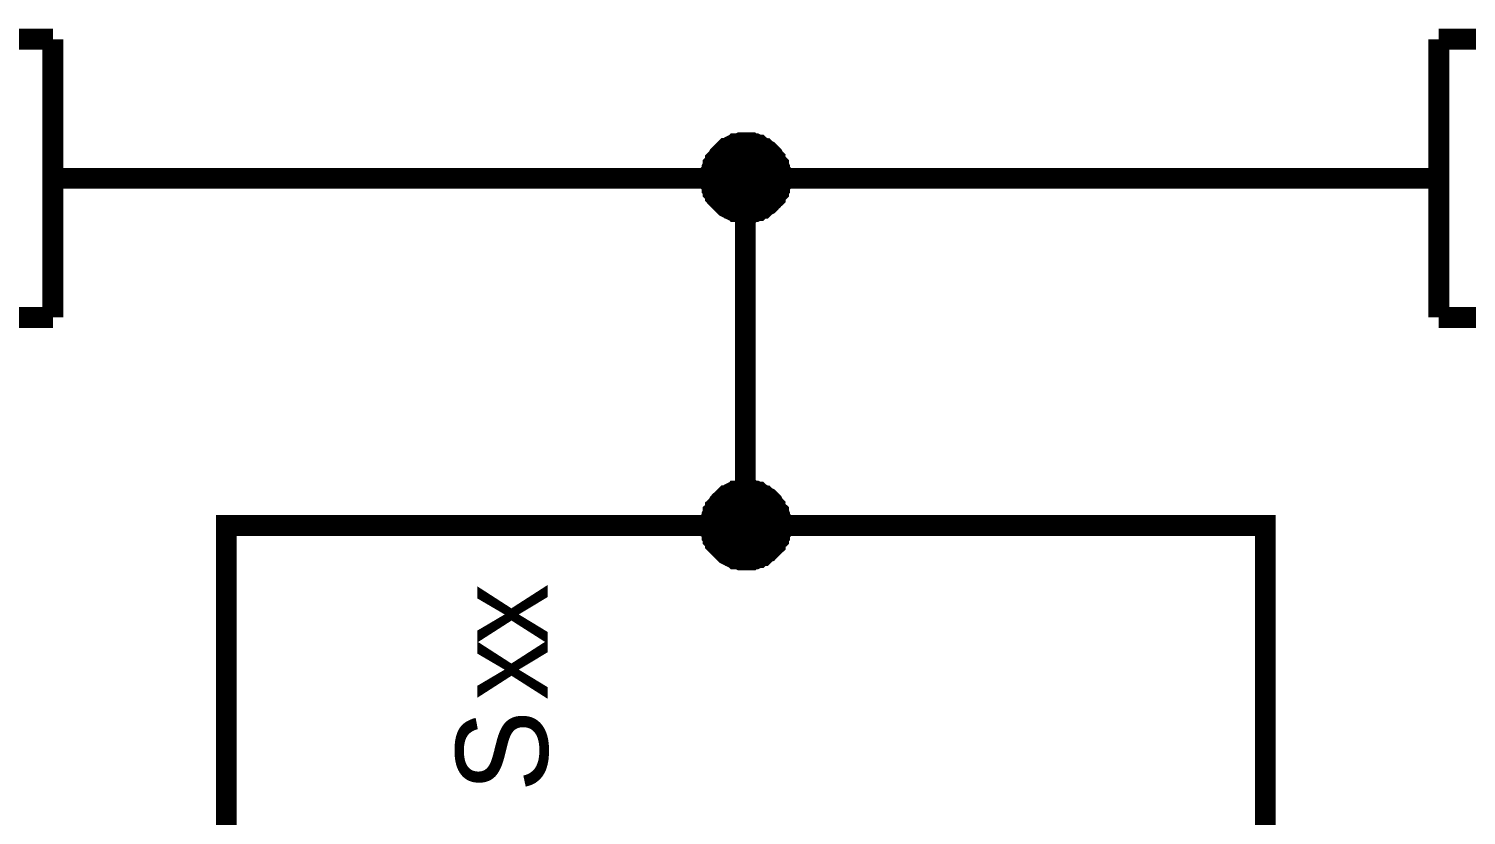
# Model space of a CAD drawing. Header units: millimetres. Extents: x 0 to 420, y 0 to 297.
# Drawn here: x 307.12 to 327.84, y 130.82 to 142.14 of the extents above; entities that cross this region are included whole.
import ezdxf

# ---------------------------------------------------------------- set-up
doc = ezdxf.new("R2010")
doc.units = ezdxf.units.MM
doc.layers.add('Sheet', color=255, linetype='Continuous')

msp = doc.modelspace()

# ---------------------------------------------------------------- linework, layer by layer
at = {"layer": 'Sheet'}
for points, const_width in [([(297.472, 141.992), (307.469, 141.992)], 0.3), ([(307.469, 141.992), (307.469, 137.985)], 0.3), ([(327.446, 141.992), (327.446, 137.985)], 0.3), ([(327.446, 141.992), (337.443, 141.992)], 0.3), ([(316.953, 139.989), (316.953, 140.022), (316.953, 140.038), (316.953, 140.072), (316.97, 140.088), (316.97, 140.121), (316.97, 140.138), (316.986, 140.171), (316.986, 140.187), (317.003, 140.204), (317.019, 140.237), (317.019, 140.254), (317.036, 140.27), (317.052, 140.287), (317.069, 140.32), (317.085, 140.336), (317.102, 140.353), (317.119, 140.37), (317.135, 140.386), (317.152, 140.403), (317.168, 140.419), (317.201, 140.419), (317.218, 140.436), (317.234, 140.452), (317.267, 140.469), (317.284, 140.469), (317.301, 140.486), (317.334, 140.486), (317.35, 140.486), (317.383, 140.502), (317.4, 140.502), (317.433, 140.502), (317.45, 140.502)], 0.3), ([(316.953, 139.989), (316.953, 140.022), (316.953, 140.038), (316.953, 140.072), (316.97, 140.088), (316.97, 140.121), (316.97, 140.138), (316.986, 140.171), (316.986, 140.187), (317.003, 140.204), (317.019, 140.237), (317.019, 140.254), (317.036, 140.27), (317.052, 140.287), (317.069, 140.32), (317.085, 140.336), (317.102, 140.353), (317.119, 140.37), (317.135, 140.386), (317.152, 140.403), (317.168, 140.419), (317.201, 140.419), (317.218, 140.436), (317.234, 140.452), (317.267, 140.469), (317.284, 140.469), (317.301, 140.486), (317.334, 140.486), (317.35, 140.486), (317.383, 140.502), (317.4, 140.502), (317.433, 140.502), (317.45, 140.502)], 0.3), ([(316.953, 139.989), (316.953, 140.022), (316.953, 140.038), (316.953, 140.072), (316.97, 140.088), (316.97, 140.121), (316.97, 140.138), (316.986, 140.171), (316.986, 140.187), (317.003, 140.204), (317.019, 140.237), (317.019, 140.254), (317.036, 140.27), (317.052, 140.287), (317.069, 140.32), (317.085, 140.336), (317.102, 140.353), (317.119, 140.37), (317.135, 140.386), (317.152, 140.403), (317.168, 140.419), (317.201, 140.419), (317.218, 140.436), (317.234, 140.452), (317.267, 140.469), (317.284, 140.469), (317.301, 140.486), (317.334, 140.486), (317.35, 140.486), (317.383, 140.502), (317.4, 140.502), (317.433, 140.502), (317.45, 140.502)], 0.3), ([(316.953, 139.989), (316.953, 140.022), (316.953, 140.038), (316.953, 140.072), (316.97, 140.088), (316.97, 140.121), (316.97, 140.138), (316.986, 140.171), (316.986, 140.187), (317.003, 140.204), (317.019, 140.237), (317.019, 140.254), (317.036, 140.27), (317.052, 140.287), (317.069, 140.32), (317.085, 140.336), (317.102, 140.353), (317.119, 140.37), (317.135, 140.386), (317.152, 140.403), (317.168, 140.419), (317.201, 140.419), (317.218, 140.436), (317.234, 140.452), (317.267, 140.469), (317.284, 140.469), (317.301, 140.486), (317.334, 140.486), (317.35, 140.486), (317.383, 140.502), (317.4, 140.502), (317.433, 140.502), (317.45, 140.502)], 0.3), ([(316.953, 139.989), (316.953, 140.022), (316.953, 140.038), (316.953, 140.072), (316.97, 140.088), (316.97, 140.121), (316.97, 140.138), (316.986, 140.171), (316.986, 140.187), (317.003, 140.204), (317.019, 140.237), (317.019, 140.254), (317.036, 140.27), (317.052, 140.287), (317.069, 140.32), (317.085, 140.336), (317.102, 140.353), (317.119, 140.37), (317.135, 140.386), (317.152, 140.403), (317.168, 140.419), (317.201, 140.419), (317.218, 140.436), (317.234, 140.452), (317.267, 140.469), (317.284, 140.469), (317.301, 140.486), (317.334, 140.486), (317.35, 140.486), (317.383, 140.502), (317.4, 140.502), (317.433, 140.502), (317.45, 140.502)], 0.0991), ([(316.953, 139.989), (316.953, 140.022), (316.953, 140.038), (316.953, 140.072), (316.97, 140.088), (316.97, 140.121), (316.97, 140.138), (316.986, 140.171), (316.986, 140.187), (317.003, 140.204), (317.019, 140.237), (317.019, 140.254), (317.036, 140.27), (317.052, 140.287), (317.069, 140.32), (317.085, 140.336), (317.102, 140.353), (317.119, 140.37), (317.135, 140.386), (317.152, 140.403), (317.168, 140.419), (317.201, 140.419), (317.218, 140.436), (317.234, 140.452), (317.267, 140.469), (317.284, 140.469), (317.301, 140.486), (317.334, 140.486), (317.35, 140.486), (317.383, 140.502), (317.4, 140.502), (317.433, 140.502), (317.45, 140.502)], 0.0991), ([(316.953, 139.989), (316.953, 140.022), (316.953, 140.038), (316.953, 140.072), (316.97, 140.088), (316.97, 140.121), (316.97, 140.138), (316.986, 140.171), (316.986, 140.187), (317.003, 140.204), (317.019, 140.237), (317.019, 140.254), (317.036, 140.27), (317.052, 140.287), (317.069, 140.32), (317.085, 140.336), (317.102, 140.353), (317.119, 140.37), (317.135, 140.386), (317.152, 140.403), (317.168, 140.419), (317.201, 140.419), (317.218, 140.436), (317.234, 140.452), (317.267, 140.469), (317.284, 140.469), (317.301, 140.486), (317.334, 140.486), (317.35, 140.486), (317.383, 140.502), (317.4, 140.502), (317.433, 140.502), (317.45, 140.502)], 0.0991), ([(316.953, 139.989), (316.953, 140.022), (316.953, 140.038), (316.953, 140.072), (316.97, 140.088), (316.97, 140.121), (316.97, 140.138), (316.986, 140.171), (316.986, 140.187), (317.003, 140.204), (317.019, 140.237), (317.019, 140.254), (317.036, 140.27), (317.052, 140.287), (317.069, 140.32), (317.085, 140.336), (317.102, 140.353), (317.119, 140.37), (317.135, 140.386), (317.152, 140.403), (317.168, 140.419), (317.201, 140.419), (317.218, 140.436), (317.234, 140.452), (317.267, 140.469), (317.284, 140.469), (317.301, 140.486), (317.334, 140.486), (317.35, 140.486), (317.383, 140.502), (317.4, 140.502), (317.433, 140.502), (317.45, 140.502)], 0.0991), ([(317.45, 140.502), (317.45, 140.502)], 0.3), ([(317.45, 140.502), (317.483, 140.502), (317.499, 140.502), (317.532, 140.502), (317.549, 140.486), (317.582, 140.486), (317.599, 140.486), (317.632, 140.469), (317.648, 140.469), (317.665, 140.452), (317.698, 140.436), (317.714, 140.419), (317.731, 140.419), (317.747, 140.403), (317.781, 140.386), (317.797, 140.37), (317.814, 140.353), (317.83, 140.336), (317.847, 140.32), (317.863, 140.287), (317.88, 140.27), (317.88, 140.254), (317.896, 140.237), (317.913, 140.204), (317.93, 140.187), (317.93, 140.171), (317.946, 140.138), (317.946, 140.121), (317.946, 140.088), (317.963, 140.072), (317.963, 140.038), (317.963, 140.022), (317.963, 139.989)], 0.3), ([(317.45, 140.502), (317.45, 140.502)], 0.3), ([(317.45, 140.502), (317.483, 140.502), (317.499, 140.502), (317.532, 140.502), (317.549, 140.486), (317.582, 140.486), (317.599, 140.486), (317.632, 140.469), (317.648, 140.469), (317.665, 140.452), (317.698, 140.436), (317.714, 140.419), (317.731, 140.419), (317.747, 140.403), (317.781, 140.386), (317.797, 140.37), (317.814, 140.353), (317.83, 140.336), (317.847, 140.32), (317.863, 140.287), (317.88, 140.27), (317.88, 140.254), (317.896, 140.237), (317.913, 140.204), (317.93, 140.187), (317.93, 140.171), (317.946, 140.138), (317.946, 140.121), (317.946, 140.088), (317.963, 140.072), (317.963, 140.038), (317.963, 140.022), (317.963, 139.989)], 0.3), ([(317.45, 140.502), (317.45, 140.502)], 0.3), ([(317.45, 140.502), (317.483, 140.502), (317.499, 140.502), (317.532, 140.502), (317.549, 140.486), (317.582, 140.486), (317.599, 140.486), (317.632, 140.469), (317.648, 140.469), (317.665, 140.452), (317.698, 140.436), (317.714, 140.419), (317.731, 140.419), (317.747, 140.403), (317.781, 140.386), (317.797, 140.37), (317.814, 140.353), (317.83, 140.336), (317.847, 140.32), (317.863, 140.287), (317.88, 140.27), (317.88, 140.254), (317.896, 140.237), (317.913, 140.204), (317.93, 140.187), (317.93, 140.171), (317.946, 140.138), (317.946, 140.121), (317.946, 140.088), (317.963, 140.072), (317.963, 140.038), (317.963, 140.022), (317.963, 139.989)], 0.3), ([(317.45, 140.502), (317.45, 140.502)], 0.3), ([(317.45, 140.502), (317.483, 140.502), (317.499, 140.502), (317.532, 140.502), (317.549, 140.486), (317.582, 140.486), (317.599, 140.486), (317.632, 140.469), (317.648, 140.469), (317.665, 140.452), (317.698, 140.436), (317.714, 140.419), (317.731, 140.419), (317.747, 140.403), (317.781, 140.386), (317.797, 140.37), (317.814, 140.353), (317.83, 140.336), (317.847, 140.32), (317.863, 140.287), (317.88, 140.27), (317.88, 140.254), (317.896, 140.237), (317.913, 140.204), (317.93, 140.187), (317.93, 140.171), (317.946, 140.138), (317.946, 140.121), (317.946, 140.088), (317.963, 140.072), (317.963, 140.038), (317.963, 140.022), (317.963, 139.989)], 0.3), ([(317.45, 140.502), (317.45, 140.502)], 0.0991), ([(317.45, 140.502), (317.483, 140.502), (317.499, 140.502), (317.532, 140.502), (317.549, 140.486), (317.582, 140.486), (317.599, 140.486), (317.632, 140.469), (317.648, 140.469), (317.665, 140.452), (317.698, 140.436), (317.714, 140.419), (317.731, 140.419), (317.747, 140.403), (317.781, 140.386), (317.797, 140.37), (317.814, 140.353), (317.83, 140.336), (317.847, 140.32), (317.863, 140.287), (317.88, 140.27), (317.88, 140.254), (317.896, 140.237), (317.913, 140.204), (317.93, 140.187), (317.93, 140.171), (317.946, 140.138), (317.946, 140.121), (317.946, 140.088), (317.963, 140.072), (317.963, 140.038), (317.963, 140.022), (317.963, 139.989)], 0.0991), ([(317.45, 140.502), (317.45, 140.502)], 0.0991), ([(317.45, 140.502), (317.483, 140.502), (317.499, 140.502), (317.532, 140.502), (317.549, 140.486), (317.582, 140.486), (317.599, 140.486), (317.632, 140.469), (317.648, 140.469), (317.665, 140.452), (317.698, 140.436), (317.714, 140.419), (317.731, 140.419), (317.747, 140.403), (317.781, 140.386), (317.797, 140.37), (317.814, 140.353), (317.83, 140.336), (317.847, 140.32), (317.863, 140.287), (317.88, 140.27), (317.88, 140.254), (317.896, 140.237), (317.913, 140.204), (317.93, 140.187), (317.93, 140.171), (317.946, 140.138), (317.946, 140.121), (317.946, 140.088), (317.963, 140.072), (317.963, 140.038), (317.963, 140.022), (317.963, 139.989)], 0.0991), ([(317.45, 140.502), (317.45, 140.502)], 0.0991), ([(317.45, 140.502), (317.483, 140.502), (317.499, 140.502), (317.532, 140.502), (317.549, 140.486), (317.582, 140.486), (317.599, 140.486), (317.632, 140.469), (317.648, 140.469), (317.665, 140.452), (317.698, 140.436), (317.714, 140.419), (317.731, 140.419), (317.747, 140.403), (317.781, 140.386), (317.797, 140.37), (317.814, 140.353), (317.83, 140.336), (317.847, 140.32), (317.863, 140.287), (317.88, 140.27), (317.88, 140.254), (317.896, 140.237), (317.913, 140.204), (317.93, 140.187), (317.93, 140.171), (317.946, 140.138), (317.946, 140.121), (317.946, 140.088), (317.963, 140.072), (317.963, 140.038), (317.963, 140.022), (317.963, 139.989)], 0.0991), ([(317.45, 140.502), (317.45, 140.502)], 0.0991), ([(317.45, 140.502), (317.483, 140.502), (317.499, 140.502), (317.532, 140.502), (317.549, 140.486), (317.582, 140.486), (317.599, 140.486), (317.632, 140.469), (317.648, 140.469), (317.665, 140.452), (317.698, 140.436), (317.714, 140.419), (317.731, 140.419), (317.747, 140.403), (317.781, 140.386), (317.797, 140.37), (317.814, 140.353), (317.83, 140.336), (317.847, 140.32), (317.863, 140.287), (317.88, 140.27), (317.88, 140.254), (317.896, 140.237), (317.913, 140.204), (317.93, 140.187), (317.93, 140.171), (317.946, 140.138), (317.946, 140.121), (317.946, 140.088), (317.963, 140.072), (317.963, 140.038), (317.963, 140.022), (317.963, 139.989)], 0.0991), ([(307.469, 139.989), (309.968, 139.989)], 0.3), ([(309.968, 139.989), (317.45, 139.989), (324.947, 139.989)], 0.3), ([(317.45, 139.492), (317.433, 139.492), (317.4, 139.492), (317.383, 139.492), (317.35, 139.509), (317.334, 139.509), (317.301, 139.509), (317.284, 139.525), (317.267, 139.525), (317.234, 139.542), (317.218, 139.558), (317.201, 139.558), (317.168, 139.575), (317.152, 139.591), (317.135, 139.608), (317.119, 139.624), (317.102, 139.641), (317.085, 139.658), (317.069, 139.674), (317.052, 139.691), (317.036, 139.707), (317.019, 139.724), (317.019, 139.757), (317.003, 139.773), (316.986, 139.79), (316.986, 139.823), (316.97, 139.84), (316.97, 139.856), (316.97, 139.889), (316.953, 139.906), (316.953, 139.939), (316.953, 139.956), (316.953, 139.989)], 0.3), ([(316.953, 139.989), (316.953, 139.989)], 0.3), ([(317.45, 139.492), (317.433, 139.492), (317.4, 139.492), (317.383, 139.492), (317.35, 139.509), (317.334, 139.509), (317.301, 139.509), (317.284, 139.525), (317.267, 139.525), (317.234, 139.542), (317.218, 139.558), (317.201, 139.558), (317.168, 139.575), (317.152, 139.591), (317.135, 139.608), (317.119, 139.624), (317.102, 139.641), (317.085, 139.658), (317.069, 139.674), (317.052, 139.691), (317.036, 139.707), (317.019, 139.724), (317.019, 139.757), (317.003, 139.773), (316.986, 139.79), (316.986, 139.823), (316.97, 139.84), (316.97, 139.856), (316.97, 139.889), (316.953, 139.906), (316.953, 139.939), (316.953, 139.956), (316.953, 139.989)], 0.3), ([(316.953, 139.989), (316.953, 139.989)], 0.3), ([(317.45, 139.492), (317.433, 139.492), (317.4, 139.492), (317.383, 139.492), (317.35, 139.509), (317.334, 139.509), (317.301, 139.509), (317.284, 139.525), (317.267, 139.525), (317.234, 139.542), (317.218, 139.558), (317.201, 139.558), (317.168, 139.575), (317.152, 139.591), (317.135, 139.608), (317.119, 139.624), (317.102, 139.641), (317.085, 139.658), (317.069, 139.674), (317.052, 139.691), (317.036, 139.707), (317.019, 139.724), (317.019, 139.757), (317.003, 139.773), (316.986, 139.79), (316.986, 139.823), (316.97, 139.84), (316.97, 139.856), (316.97, 139.889), (316.953, 139.906), (316.953, 139.939), (316.953, 139.956), (316.953, 139.989)], 0.3), ([(316.953, 139.989), (316.953, 139.989)], 0.3), ([(317.45, 139.492), (317.433, 139.492), (317.4, 139.492), (317.383, 139.492), (317.35, 139.509), (317.334, 139.509), (317.301, 139.509), (317.284, 139.525), (317.267, 139.525), (317.234, 139.542), (317.218, 139.558), (317.201, 139.558), (317.168, 139.575), (317.152, 139.591), (317.135, 139.608), (317.119, 139.624), (317.102, 139.641), (317.085, 139.658), (317.069, 139.674), (317.052, 139.691), (317.036, 139.707), (317.019, 139.724), (317.019, 139.757), (317.003, 139.773), (316.986, 139.79), (316.986, 139.823), (316.97, 139.84), (316.97, 139.856), (316.97, 139.889), (316.953, 139.906), (316.953, 139.939), (316.953, 139.956), (316.953, 139.989)], 0.3), ([(316.953, 139.989), (316.953, 139.989)], 0.3), ([(317.45, 134.988), (317.45, 139.989)], 0.3), ([(317.963, 139.989), (317.963, 139.956), (317.963, 139.939), (317.963, 139.906), (317.946, 139.889), (317.946, 139.856), (317.946, 139.84), (317.93, 139.823), (317.93, 139.79), (317.913, 139.773), (317.896, 139.757), (317.88, 139.724), (317.88, 139.707), (317.863, 139.691), (317.847, 139.674), (317.83, 139.658), (317.814, 139.641), (317.797, 139.624), (317.781, 139.608), (317.747, 139.591), (317.731, 139.575), (317.714, 139.558), (317.698, 139.558), (317.665, 139.542), (317.648, 139.525), (317.632, 139.525), (317.599, 139.509), (317.582, 139.509), (317.549, 139.509), (317.532, 139.492), (317.499, 139.492), (317.483, 139.492), (317.45, 139.492)], 0.3), ([(317.963, 139.989), (317.963, 139.956), (317.963, 139.939), (317.963, 139.906), (317.946, 139.889), (317.946, 139.856), (317.946, 139.84), (317.93, 139.823), (317.93, 139.79), (317.913, 139.773), (317.896, 139.757), (317.88, 139.724), (317.88, 139.707), (317.863, 139.691), (317.847, 139.674), (317.83, 139.658), (317.814, 139.641), (317.797, 139.624), (317.781, 139.608), (317.747, 139.591), (317.731, 139.575), (317.714, 139.558), (317.698, 139.558), (317.665, 139.542), (317.648, 139.525), (317.632, 139.525), (317.599, 139.509), (317.582, 139.509), (317.549, 139.509), (317.532, 139.492), (317.499, 139.492), (317.483, 139.492), (317.45, 139.492)], 0.3), ([(317.963, 139.989), (317.963, 139.956), (317.963, 139.939), (317.963, 139.906), (317.946, 139.889), (317.946, 139.856), (317.946, 139.84), (317.93, 139.823), (317.93, 139.79), (317.913, 139.773), (317.896, 139.757), (317.88, 139.724), (317.88, 139.707), (317.863, 139.691), (317.847, 139.674), (317.83, 139.658), (317.814, 139.641), (317.797, 139.624), (317.781, 139.608), (317.747, 139.591), (317.731, 139.575), (317.714, 139.558), (317.698, 139.558), (317.665, 139.542), (317.648, 139.525), (317.632, 139.525), (317.599, 139.509), (317.582, 139.509), (317.549, 139.509), (317.532, 139.492), (317.499, 139.492), (317.483, 139.492), (317.45, 139.492)], 0.3), ([(317.963, 139.989), (317.963, 139.956), (317.963, 139.939), (317.963, 139.906), (317.946, 139.889), (317.946, 139.856), (317.946, 139.84), (317.93, 139.823), (317.93, 139.79), (317.913, 139.773), (317.896, 139.757), (317.88, 139.724), (317.88, 139.707), (317.863, 139.691), (317.847, 139.674), (317.83, 139.658), (317.814, 139.641), (317.797, 139.624), (317.781, 139.608), (317.747, 139.591), (317.731, 139.575), (317.714, 139.558), (317.698, 139.558), (317.665, 139.542), (317.648, 139.525), (317.632, 139.525), (317.599, 139.509), (317.582, 139.509), (317.549, 139.509), (317.532, 139.492), (317.499, 139.492), (317.483, 139.492), (317.45, 139.492)], 0.3), ([(317.963, 139.989), (317.963, 139.989), (317.963, 139.989), (317.963, 139.989), (317.963, 139.989), (317.963, 139.989), (317.963, 139.989), (317.963, 139.989), (317.963, 139.989), (317.963, 139.989), (317.963, 139.989), (317.963, 139.989), (317.963, 139.989), (317.963, 139.989), (317.963, 139.989), (317.963, 139.989), (317.963, 139.989), (317.963, 139.989), (317.963, 139.989), (317.963, 139.989), (317.963, 139.989), (317.963, 139.989), (317.963, 139.989), (317.963, 139.989), (317.963, 139.989), (317.963, 139.989), (317.963, 139.989), (317.963, 139.989), (317.963, 139.989), (317.963, 139.989), (317.963, 139.989), (317.963, 139.989), (317.963, 139.989)], 0.3), ([(317.963, 139.989), (317.963, 139.989)], 0.3), ([(317.963, 139.989), (317.963, 139.989), (317.963, 139.989), (317.963, 139.989), (317.963, 139.989), (317.963, 139.989), (317.963, 139.989), (317.963, 139.989), (317.963, 139.989), (317.963, 139.989), (317.963, 139.989), (317.963, 139.989), (317.963, 139.989), (317.963, 139.989), (317.963, 139.989), (317.963, 139.989), (317.963, 139.989), (317.963, 139.989), (317.963, 139.989), (317.963, 139.989), (317.963, 139.989), (317.963, 139.989), (317.963, 139.989), (317.963, 139.989), (317.963, 139.989), (317.963, 139.989), (317.963, 139.989), (317.963, 139.989), (317.963, 139.989), (317.963, 139.989), (317.963, 139.989), (317.963, 139.989), (317.963, 139.989)], 0.3), ([(317.963, 139.989), (317.963, 139.989)], 0.3), ([(317.963, 139.989), (317.963, 139.989), (317.963, 139.989), (317.963, 139.989), (317.963, 139.989), (317.963, 139.989), (317.963, 139.989), (317.963, 139.989), (317.963, 139.989), (317.963, 139.989), (317.963, 139.989), (317.963, 139.989), (317.963, 139.989), (317.963, 139.989), (317.963, 139.989), (317.963, 139.989), (317.963, 139.989), (317.963, 139.989), (317.963, 139.989), (317.963, 139.989), (317.963, 139.989), (317.963, 139.989), (317.963, 139.989), (317.963, 139.989), (317.963, 139.989), (317.963, 139.989), (317.963, 139.989), (317.963, 139.989), (317.963, 139.989), (317.963, 139.989), (317.963, 139.989), (317.963, 139.989), (317.963, 139.989)], 0.3), ([(317.963, 139.989), (317.963, 139.989)], 0.3), ([(317.963, 139.989), (317.963, 139.989), (317.963, 139.989), (317.963, 139.989), (317.963, 139.989), (317.963, 139.989), (317.963, 139.989), (317.963, 139.989), (317.963, 139.989), (317.963, 139.989), (317.963, 139.989), (317.963, 139.989), (317.963, 139.989), (317.963, 139.989), (317.963, 139.989), (317.963, 139.989), (317.963, 139.989), (317.963, 139.989), (317.963, 139.989), (317.963, 139.989), (317.963, 139.989), (317.963, 139.989), (317.963, 139.989), (317.963, 139.989), (317.963, 139.989), (317.963, 139.989), (317.963, 139.989), (317.963, 139.989), (317.963, 139.989), (317.963, 139.989), (317.963, 139.989), (317.963, 139.989), (317.963, 139.989)], 0.3), ([(317.963, 139.989), (317.963, 139.989)], 0.3), ([(327.446, 139.989), (324.947, 139.989)], 0.3), ([(317.45, 139.492), (317.433, 139.492), (317.4, 139.492), (317.383, 139.492), (317.35, 139.509), (317.334, 139.509), (317.301, 139.509), (317.284, 139.525), (317.267, 139.525), (317.234, 139.542), (317.218, 139.558), (317.201, 139.558), (317.168, 139.575), (317.152, 139.591), (317.135, 139.608), (317.119, 139.624), (317.102, 139.641), (317.085, 139.658), (317.069, 139.674), (317.052, 139.691), (317.036, 139.707), (317.019, 139.724), (317.019, 139.757), (317.003, 139.773), (316.986, 139.79), (316.986, 139.823), (316.97, 139.84), (316.97, 139.856), (316.97, 139.889), (316.953, 139.906), (316.953, 139.939), (316.953, 139.956), (316.953, 139.989)], 0.0991), ([(316.953, 139.989), (316.953, 139.989)], 0.0991), ([(317.45, 139.492), (317.433, 139.492), (317.4, 139.492), (317.383, 139.492), (317.35, 139.509), (317.334, 139.509), (317.301, 139.509), (317.284, 139.525), (317.267, 139.525), (317.234, 139.542), (317.218, 139.558), (317.201, 139.558), (317.168, 139.575), (317.152, 139.591), (317.135, 139.608), (317.119, 139.624), (317.102, 139.641), (317.085, 139.658), (317.069, 139.674), (317.052, 139.691), (317.036, 139.707), (317.019, 139.724), (317.019, 139.757), (317.003, 139.773), (316.986, 139.79), (316.986, 139.823), (316.97, 139.84), (316.97, 139.856), (316.97, 139.889), (316.953, 139.906), (316.953, 139.939), (316.953, 139.956), (316.953, 139.989)], 0.0991), ([(316.953, 139.989), (316.953, 139.989)], 0.0991), ([(317.45, 139.492), (317.433, 139.492), (317.4, 139.492), (317.383, 139.492), (317.35, 139.509), (317.334, 139.509), (317.301, 139.509), (317.284, 139.525), (317.267, 139.525), (317.234, 139.542), (317.218, 139.558), (317.201, 139.558), (317.168, 139.575), (317.152, 139.591), (317.135, 139.608), (317.119, 139.624), (317.102, 139.641), (317.085, 139.658), (317.069, 139.674), (317.052, 139.691), (317.036, 139.707), (317.019, 139.724), (317.019, 139.757), (317.003, 139.773), (316.986, 139.79), (316.986, 139.823), (316.97, 139.84), (316.97, 139.856), (316.97, 139.889), (316.953, 139.906), (316.953, 139.939), (316.953, 139.956), (316.953, 139.989)], 0.0991), ([(316.953, 139.989), (316.953, 139.989)], 0.0991), ([(317.45, 139.492), (317.433, 139.492), (317.4, 139.492), (317.383, 139.492), (317.35, 139.509), (317.334, 139.509), (317.301, 139.509), (317.284, 139.525), (317.267, 139.525), (317.234, 139.542), (317.218, 139.558), (317.201, 139.558), (317.168, 139.575), (317.152, 139.591), (317.135, 139.608), (317.119, 139.624), (317.102, 139.641), (317.085, 139.658), (317.069, 139.674), (317.052, 139.691), (317.036, 139.707), (317.019, 139.724), (317.019, 139.757), (317.003, 139.773), (316.986, 139.79), (316.986, 139.823), (316.97, 139.84), (316.97, 139.856), (316.97, 139.889), (316.953, 139.906), (316.953, 139.939), (316.953, 139.956), (316.953, 139.989)], 0.0991), ([(316.953, 139.989), (316.953, 139.989)], 0.0991), ([(317.963, 139.989), (317.963, 139.956), (317.963, 139.939), (317.963, 139.906), (317.946, 139.889), (317.946, 139.856), (317.946, 139.84), (317.93, 139.823), (317.93, 139.79), (317.913, 139.773), (317.896, 139.757), (317.88, 139.724), (317.88, 139.707), (317.863, 139.691), (317.847, 139.674), (317.83, 139.658), (317.814, 139.641), (317.797, 139.624), (317.781, 139.608), (317.747, 139.591), (317.731, 139.575), (317.714, 139.558), (317.698, 139.558), (317.665, 139.542), (317.648, 139.525), (317.632, 139.525), (317.599, 139.509), (317.582, 139.509), (317.549, 139.509), (317.532, 139.492), (317.499, 139.492), (317.483, 139.492), (317.45, 139.492)], 0.0991), ([(317.963, 139.989), (317.963, 139.956), (317.963, 139.939), (317.963, 139.906), (317.946, 139.889), (317.946, 139.856), (317.946, 139.84), (317.93, 139.823), (317.93, 139.79), (317.913, 139.773), (317.896, 139.757), (317.88, 139.724), (317.88, 139.707), (317.863, 139.691), (317.847, 139.674), (317.83, 139.658), (317.814, 139.641), (317.797, 139.624), (317.781, 139.608), (317.747, 139.591), (317.731, 139.575), (317.714, 139.558), (317.698, 139.558), (317.665, 139.542), (317.648, 139.525), (317.632, 139.525), (317.599, 139.509), (317.582, 139.509), (317.549, 139.509), (317.532, 139.492), (317.499, 139.492), (317.483, 139.492), (317.45, 139.492)], 0.0991), ([(317.963, 139.989), (317.963, 139.956), (317.963, 139.939), (317.963, 139.906), (317.946, 139.889), (317.946, 139.856), (317.946, 139.84), (317.93, 139.823), (317.93, 139.79), (317.913, 139.773), (317.896, 139.757), (317.88, 139.724), (317.88, 139.707), (317.863, 139.691), (317.847, 139.674), (317.83, 139.658), (317.814, 139.641), (317.797, 139.624), (317.781, 139.608), (317.747, 139.591), (317.731, 139.575), (317.714, 139.558), (317.698, 139.558), (317.665, 139.542), (317.648, 139.525), (317.632, 139.525), (317.599, 139.509), (317.582, 139.509), (317.549, 139.509), (317.532, 139.492), (317.499, 139.492), (317.483, 139.492), (317.45, 139.492)], 0.0991), ([(317.963, 139.989), (317.963, 139.956), (317.963, 139.939), (317.963, 139.906), (317.946, 139.889), (317.946, 139.856), (317.946, 139.84), (317.93, 139.823), (317.93, 139.79), (317.913, 139.773), (317.896, 139.757), (317.88, 139.724), (317.88, 139.707), (317.863, 139.691), (317.847, 139.674), (317.83, 139.658), (317.814, 139.641), (317.797, 139.624), (317.781, 139.608), (317.747, 139.591), (317.731, 139.575), (317.714, 139.558), (317.698, 139.558), (317.665, 139.542), (317.648, 139.525), (317.632, 139.525), (317.599, 139.509), (317.582, 139.509), (317.549, 139.509), (317.532, 139.492), (317.499, 139.492), (317.483, 139.492), (317.45, 139.492)], 0.0991), ([(317.963, 139.989), (317.963, 139.989), (317.963, 139.989), (317.963, 139.989), (317.963, 139.989), (317.963, 139.989), (317.963, 139.989), (317.963, 139.989), (317.963, 139.989), (317.963, 139.989), (317.963, 139.989), (317.963, 139.989), (317.963, 139.989), (317.963, 139.989), (317.963, 139.989), (317.963, 139.989), (317.963, 139.989), (317.963, 139.989), (317.963, 139.989), (317.963, 139.989), (317.963, 139.989), (317.963, 139.989), (317.963, 139.989), (317.963, 139.989), (317.963, 139.989), (317.963, 139.989), (317.963, 139.989), (317.963, 139.989), (317.963, 139.989), (317.963, 139.989), (317.963, 139.989), (317.963, 139.989), (317.963, 139.989)], 0.0991), ([(317.963, 139.989), (317.963, 139.989)], 0.0991), ([(317.963, 139.989), (317.963, 139.989), (317.963, 139.989), (317.963, 139.989), (317.963, 139.989), (317.963, 139.989), (317.963, 139.989), (317.963, 139.989), (317.963, 139.989), (317.963, 139.989), (317.963, 139.989), (317.963, 139.989), (317.963, 139.989), (317.963, 139.989), (317.963, 139.989), (317.963, 139.989), (317.963, 139.989), (317.963, 139.989), (317.963, 139.989), (317.963, 139.989), (317.963, 139.989), (317.963, 139.989), (317.963, 139.989), (317.963, 139.989), (317.963, 139.989), (317.963, 139.989), (317.963, 139.989), (317.963, 139.989), (317.963, 139.989), (317.963, 139.989), (317.963, 139.989), (317.963, 139.989), (317.963, 139.989)], 0.0991), ([(317.963, 139.989), (317.963, 139.989)], 0.0991), ([(317.963, 139.989), (317.963, 139.989), (317.963, 139.989), (317.963, 139.989), (317.963, 139.989), (317.963, 139.989), (317.963, 139.989), (317.963, 139.989), (317.963, 139.989), (317.963, 139.989), (317.963, 139.989), (317.963, 139.989), (317.963, 139.989), (317.963, 139.989), (317.963, 139.989), (317.963, 139.989), (317.963, 139.989), (317.963, 139.989), (317.963, 139.989), (317.963, 139.989), (317.963, 139.989), (317.963, 139.989), (317.963, 139.989), (317.963, 139.989), (317.963, 139.989), (317.963, 139.989), (317.963, 139.989), (317.963, 139.989), (317.963, 139.989), (317.963, 139.989), (317.963, 139.989), (317.963, 139.989), (317.963, 139.989)], 0.0991), ([(317.963, 139.989), (317.963, 139.989)], 0.0991), ([(317.963, 139.989), (317.963, 139.989), (317.963, 139.989), (317.963, 139.989), (317.963, 139.989), (317.963, 139.989), (317.963, 139.989), (317.963, 139.989), (317.963, 139.989), (317.963, 139.989), (317.963, 139.989), (317.963, 139.989), (317.963, 139.989), (317.963, 139.989), (317.963, 139.989), (317.963, 139.989), (317.963, 139.989), (317.963, 139.989), (317.963, 139.989), (317.963, 139.989), (317.963, 139.989), (317.963, 139.989), (317.963, 139.989), (317.963, 139.989), (317.963, 139.989), (317.963, 139.989), (317.963, 139.989), (317.963, 139.989), (317.963, 139.989), (317.963, 139.989), (317.963, 139.989), (317.963, 139.989), (317.963, 139.989)], 0.0991), ([(317.963, 139.989), (317.963, 139.989)], 0.0991), ([(297.472, 137.985), (307.469, 137.985)], 0.3), ([(327.446, 137.985), (337.443, 137.985)], 0.3), ([(316.953, 134.988), (316.953, 135.021), (316.953, 135.038), (316.953, 135.071), (316.97, 135.087), (316.97, 135.12), (316.97, 135.137), (316.986, 135.17), (316.986, 135.187), (317.003, 135.203), (317.019, 135.236), (317.019, 135.253), (317.036, 135.269), (317.052, 135.286), (317.069, 135.319), (317.085, 135.336), (317.102, 135.352), (317.119, 135.369), (317.135, 135.385), (317.152, 135.402), (317.168, 135.418), (317.201, 135.418), (317.218, 135.435), (317.234, 135.452), (317.267, 135.468), (317.284, 135.468), (317.301, 135.485), (317.334, 135.485), (317.35, 135.485), (317.383, 135.501), (317.4, 135.501), (317.433, 135.501), (317.45, 135.501)], 0.3), ([(316.953, 134.988), (316.953, 135.021), (316.953, 135.038), (316.953, 135.071), (316.97, 135.087), (316.97, 135.12), (316.97, 135.137), (316.986, 135.17), (316.986, 135.187), (317.003, 135.203), (317.019, 135.236), (317.019, 135.253), (317.036, 135.269), (317.052, 135.286), (317.069, 135.319), (317.085, 135.336), (317.102, 135.352), (317.119, 135.369), (317.135, 135.385), (317.152, 135.402), (317.168, 135.418), (317.201, 135.418), (317.218, 135.435), (317.234, 135.452), (317.267, 135.468), (317.284, 135.468), (317.301, 135.485), (317.334, 135.485), (317.35, 135.485), (317.383, 135.501), (317.4, 135.501), (317.433, 135.501), (317.45, 135.501)], 0.3), ([(316.953, 134.988), (316.953, 135.021), (316.953, 135.038), (316.953, 135.071), (316.97, 135.087), (316.97, 135.12), (316.97, 135.137), (316.986, 135.17), (316.986, 135.187), (317.003, 135.203), (317.019, 135.236), (317.019, 135.253), (317.036, 135.269), (317.052, 135.286), (317.069, 135.319), (317.085, 135.336), (317.102, 135.352), (317.119, 135.369), (317.135, 135.385), (317.152, 135.402), (317.168, 135.418), (317.201, 135.418), (317.218, 135.435), (317.234, 135.452), (317.267, 135.468), (317.284, 135.468), (317.301, 135.485), (317.334, 135.485), (317.35, 135.485), (317.383, 135.501), (317.4, 135.501), (317.433, 135.501), (317.45, 135.501)], 0.3), ([(316.953, 134.988), (316.953, 135.021), (316.953, 135.038), (316.953, 135.071), (316.97, 135.087), (316.97, 135.12), (316.97, 135.137), (316.986, 135.17), (316.986, 135.187), (317.003, 135.203), (317.019, 135.236), (317.019, 135.253), (317.036, 135.269), (317.052, 135.286), (317.069, 135.319), (317.085, 135.336), (317.102, 135.352), (317.119, 135.369), (317.135, 135.385), (317.152, 135.402), (317.168, 135.418), (317.201, 135.418), (317.218, 135.435), (317.234, 135.452), (317.267, 135.468), (317.284, 135.468), (317.301, 135.485), (317.334, 135.485), (317.35, 135.485), (317.383, 135.501), (317.4, 135.501), (317.433, 135.501), (317.45, 135.501)], 0.3), ([(316.953, 134.988), (316.953, 135.021), (316.953, 135.038), (316.953, 135.071), (316.97, 135.087), (316.97, 135.12), (316.97, 135.137), (316.986, 135.17), (316.986, 135.187), (317.003, 135.203), (317.019, 135.236), (317.019, 135.253), (317.036, 135.269), (317.052, 135.286), (317.069, 135.319), (317.085, 135.336), (317.102, 135.352), (317.119, 135.369), (317.135, 135.385), (317.152, 135.402), (317.168, 135.418), (317.201, 135.418), (317.218, 135.435), (317.234, 135.452), (317.267, 135.468), (317.284, 135.468), (317.301, 135.485), (317.334, 135.485), (317.35, 135.485), (317.383, 135.501), (317.4, 135.501), (317.433, 135.501), (317.45, 135.501)], 0.0991), ([(316.953, 134.988), (316.953, 135.021), (316.953, 135.038), (316.953, 135.071), (316.97, 135.087), (316.97, 135.12), (316.97, 135.137), (316.986, 135.17), (316.986, 135.187), (317.003, 135.203), (317.019, 135.236), (317.019, 135.253), (317.036, 135.269), (317.052, 135.286), (317.069, 135.319), (317.085, 135.336), (317.102, 135.352), (317.119, 135.369), (317.135, 135.385), (317.152, 135.402), (317.168, 135.418), (317.201, 135.418), (317.218, 135.435), (317.234, 135.452), (317.267, 135.468), (317.284, 135.468), (317.301, 135.485), (317.334, 135.485), (317.35, 135.485), (317.383, 135.501), (317.4, 135.501), (317.433, 135.501), (317.45, 135.501)], 0.0991), ([(316.953, 134.988), (316.953, 135.021), (316.953, 135.038), (316.953, 135.071), (316.97, 135.087), (316.97, 135.12), (316.97, 135.137), (316.986, 135.17), (316.986, 135.187), (317.003, 135.203), (317.019, 135.236), (317.019, 135.253), (317.036, 135.269), (317.052, 135.286), (317.069, 135.319), (317.085, 135.336), (317.102, 135.352), (317.119, 135.369), (317.135, 135.385), (317.152, 135.402), (317.168, 135.418), (317.201, 135.418), (317.218, 135.435), (317.234, 135.452), (317.267, 135.468), (317.284, 135.468), (317.301, 135.485), (317.334, 135.485), (317.35, 135.485), (317.383, 135.501), (317.4, 135.501), (317.433, 135.501), (317.45, 135.501)], 0.0991), ([(316.953, 134.988), (316.953, 135.021), (316.953, 135.038), (316.953, 135.071), (316.97, 135.087), (316.97, 135.12), (316.97, 135.137), (316.986, 135.17), (316.986, 135.187), (317.003, 135.203), (317.019, 135.236), (317.019, 135.253), (317.036, 135.269), (317.052, 135.286), (317.069, 135.319), (317.085, 135.336), (317.102, 135.352), (317.119, 135.369), (317.135, 135.385), (317.152, 135.402), (317.168, 135.418), (317.201, 135.418), (317.218, 135.435), (317.234, 135.452), (317.267, 135.468), (317.284, 135.468), (317.301, 135.485), (317.334, 135.485), (317.35, 135.485), (317.383, 135.501), (317.4, 135.501), (317.433, 135.501), (317.45, 135.501)], 0.0991), ([(317.45, 135.501), (317.45, 135.501)], 0.3), ([(317.45, 135.501), (317.483, 135.501), (317.499, 135.501), (317.532, 135.501), (317.549, 135.485), (317.582, 135.485), (317.599, 135.485), (317.632, 135.468), (317.648, 135.468), (317.665, 135.452), (317.698, 135.435), (317.714, 135.418), (317.731, 135.418), (317.747, 135.402), (317.781, 135.385), (317.797, 135.369), (317.814, 135.352), (317.83, 135.336), (317.847, 135.319), (317.863, 135.286), (317.88, 135.269), (317.88, 135.253), (317.896, 135.236), (317.913, 135.203), (317.93, 135.187), (317.93, 135.17), (317.946, 135.137), (317.946, 135.12), (317.946, 135.087), (317.963, 135.071), (317.963, 135.038), (317.963, 135.021), (317.963, 134.988)], 0.3), ([(317.45, 135.501), (317.45, 135.501)], 0.3), ([(317.45, 135.501), (317.483, 135.501), (317.499, 135.501), (317.532, 135.501), (317.549, 135.485), (317.582, 135.485), (317.599, 135.485), (317.632, 135.468), (317.648, 135.468), (317.665, 135.452), (317.698, 135.435), (317.714, 135.418), (317.731, 135.418), (317.747, 135.402), (317.781, 135.385), (317.797, 135.369), (317.814, 135.352), (317.83, 135.336), (317.847, 135.319), (317.863, 135.286), (317.88, 135.269), (317.88, 135.253), (317.896, 135.236), (317.913, 135.203), (317.93, 135.187), (317.93, 135.17), (317.946, 135.137), (317.946, 135.12), (317.946, 135.087), (317.963, 135.071), (317.963, 135.038), (317.963, 135.021), (317.963, 134.988)], 0.3), ([(317.45, 135.501), (317.45, 135.501)], 0.3), ([(317.45, 135.501), (317.483, 135.501), (317.499, 135.501), (317.532, 135.501), (317.549, 135.485), (317.582, 135.485), (317.599, 135.485), (317.632, 135.468), (317.648, 135.468), (317.665, 135.452), (317.698, 135.435), (317.714, 135.418), (317.731, 135.418), (317.747, 135.402), (317.781, 135.385), (317.797, 135.369), (317.814, 135.352), (317.83, 135.336), (317.847, 135.319), (317.863, 135.286), (317.88, 135.269), (317.88, 135.253), (317.896, 135.236), (317.913, 135.203), (317.93, 135.187), (317.93, 135.17), (317.946, 135.137), (317.946, 135.12), (317.946, 135.087), (317.963, 135.071), (317.963, 135.038), (317.963, 135.021), (317.963, 134.988)], 0.3), ([(317.45, 135.501), (317.45, 135.501)], 0.3), ([(317.45, 135.501), (317.483, 135.501), (317.499, 135.501), (317.532, 135.501), (317.549, 135.485), (317.582, 135.485), (317.599, 135.485), (317.632, 135.468), (317.648, 135.468), (317.665, 135.452), (317.698, 135.435), (317.714, 135.418), (317.731, 135.418), (317.747, 135.402), (317.781, 135.385), (317.797, 135.369), (317.814, 135.352), (317.83, 135.336), (317.847, 135.319), (317.863, 135.286), (317.88, 135.269), (317.88, 135.253), (317.896, 135.236), (317.913, 135.203), (317.93, 135.187), (317.93, 135.17), (317.946, 135.137), (317.946, 135.12), (317.946, 135.087), (317.963, 135.071), (317.963, 135.038), (317.963, 135.021), (317.963, 134.988)], 0.3), ([(317.45, 135.501), (317.45, 135.501)], 0.0991), ([(317.45, 135.501), (317.483, 135.501), (317.499, 135.501), (317.532, 135.501), (317.549, 135.485), (317.582, 135.485), (317.599, 135.485), (317.632, 135.468), (317.648, 135.468), (317.665, 135.452), (317.698, 135.435), (317.714, 135.418), (317.731, 135.418), (317.747, 135.402), (317.781, 135.385), (317.797, 135.369), (317.814, 135.352), (317.83, 135.336), (317.847, 135.319), (317.863, 135.286), (317.88, 135.269), (317.88, 135.253), (317.896, 135.236), (317.913, 135.203), (317.93, 135.187), (317.93, 135.17), (317.946, 135.137), (317.946, 135.12), (317.946, 135.087), (317.963, 135.071), (317.963, 135.038), (317.963, 135.021), (317.963, 134.988)], 0.0991), ([(317.45, 135.501), (317.45, 135.501)], 0.0991), ([(317.45, 135.501), (317.483, 135.501), (317.499, 135.501), (317.532, 135.501), (317.549, 135.485), (317.582, 135.485), (317.599, 135.485), (317.632, 135.468), (317.648, 135.468), (317.665, 135.452), (317.698, 135.435), (317.714, 135.418), (317.731, 135.418), (317.747, 135.402), (317.781, 135.385), (317.797, 135.369), (317.814, 135.352), (317.83, 135.336), (317.847, 135.319), (317.863, 135.286), (317.88, 135.269), (317.88, 135.253), (317.896, 135.236), (317.913, 135.203), (317.93, 135.187), (317.93, 135.17), (317.946, 135.137), (317.946, 135.12), (317.946, 135.087), (317.963, 135.071), (317.963, 135.038), (317.963, 135.021), (317.963, 134.988)], 0.0991), ([(317.45, 135.501), (317.45, 135.501)], 0.0991), ([(317.45, 135.501), (317.483, 135.501), (317.499, 135.501), (317.532, 135.501), (317.549, 135.485), (317.582, 135.485), (317.599, 135.485), (317.632, 135.468), (317.648, 135.468), (317.665, 135.452), (317.698, 135.435), (317.714, 135.418), (317.731, 135.418), (317.747, 135.402), (317.781, 135.385), (317.797, 135.369), (317.814, 135.352), (317.83, 135.336), (317.847, 135.319), (317.863, 135.286), (317.88, 135.269), (317.88, 135.253), (317.896, 135.236), (317.913, 135.203), (317.93, 135.187), (317.93, 135.17), (317.946, 135.137), (317.946, 135.12), (317.946, 135.087), (317.963, 135.071), (317.963, 135.038), (317.963, 135.021), (317.963, 134.988)], 0.0991), ([(317.45, 135.501), (317.45, 135.501)], 0.0991), ([(317.45, 135.501), (317.483, 135.501), (317.499, 135.501), (317.532, 135.501), (317.549, 135.485), (317.582, 135.485), (317.599, 135.485), (317.632, 135.468), (317.648, 135.468), (317.665, 135.452), (317.698, 135.435), (317.714, 135.418), (317.731, 135.418), (317.747, 135.402), (317.781, 135.385), (317.797, 135.369), (317.814, 135.352), (317.83, 135.336), (317.847, 135.319), (317.863, 135.286), (317.88, 135.269), (317.88, 135.253), (317.896, 135.236), (317.913, 135.203), (317.93, 135.187), (317.93, 135.17), (317.946, 135.137), (317.946, 135.12), (317.946, 135.087), (317.963, 135.071), (317.963, 135.038), (317.963, 135.021), (317.963, 134.988)], 0.0991), ([(309.968, 132.488), (309.968, 134.988), (317.45, 134.988), (324.947, 134.988), (324.947, 132.488)], 0.3), ([(317.45, 134.491), (317.433, 134.491), (317.4, 134.491), (317.383, 134.491), (317.35, 134.508), (317.334, 134.508), (317.301, 134.508), (317.284, 134.524), (317.267, 134.524), (317.234, 134.541), (317.218, 134.557), (317.201, 134.557), (317.168, 134.574), (317.152, 134.591), (317.135, 134.607), (317.119, 134.624), (317.102, 134.64), (317.085, 134.657), (317.069, 134.673), (317.052, 134.69), (317.036, 134.706), (317.019, 134.723), (317.019, 134.756), (317.003, 134.773), (316.986, 134.789), (316.986, 134.822), (316.97, 134.839), (316.97, 134.855), (316.97, 134.889), (316.953, 134.905), (316.953, 134.938), (316.953, 134.955), (316.953, 134.988)], 0.3), ([(316.953, 134.988), (316.953, 134.988)], 0.3), ([(317.45, 134.491), (317.433, 134.491), (317.4, 134.491), (317.383, 134.491), (317.35, 134.508), (317.334, 134.508), (317.301, 134.508), (317.284, 134.524), (317.267, 134.524), (317.234, 134.541), (317.218, 134.557), (317.201, 134.557), (317.168, 134.574), (317.152, 134.591), (317.135, 134.607), (317.119, 134.624), (317.102, 134.64), (317.085, 134.657), (317.069, 134.673), (317.052, 134.69), (317.036, 134.706), (317.019, 134.723), (317.019, 134.756), (317.003, 134.773), (316.986, 134.789), (316.986, 134.822), (316.97, 134.839), (316.97, 134.855), (316.97, 134.889), (316.953, 134.905), (316.953, 134.938), (316.953, 134.955), (316.953, 134.988)], 0.3), ([(316.953, 134.988), (316.953, 134.988)], 0.3), ([(317.45, 134.491), (317.433, 134.491), (317.4, 134.491), (317.383, 134.491), (317.35, 134.508), (317.334, 134.508), (317.301, 134.508), (317.284, 134.524), (317.267, 134.524), (317.234, 134.541), (317.218, 134.557), (317.201, 134.557), (317.168, 134.574), (317.152, 134.591), (317.135, 134.607), (317.119, 134.624), (317.102, 134.64), (317.085, 134.657), (317.069, 134.673), (317.052, 134.69), (317.036, 134.706), (317.019, 134.723), (317.019, 134.756), (317.003, 134.773), (316.986, 134.789), (316.986, 134.822), (316.97, 134.839), (316.97, 134.855), (316.97, 134.889), (316.953, 134.905), (316.953, 134.938), (316.953, 134.955), (316.953, 134.988)], 0.3), ([(316.953, 134.988), (316.953, 134.988)], 0.3), ([(317.45, 134.491), (317.433, 134.491), (317.4, 134.491), (317.383, 134.491), (317.35, 134.508), (317.334, 134.508), (317.301, 134.508), (317.284, 134.524), (317.267, 134.524), (317.234, 134.541), (317.218, 134.557), (317.201, 134.557), (317.168, 134.574), (317.152, 134.591), (317.135, 134.607), (317.119, 134.624), (317.102, 134.64), (317.085, 134.657), (317.069, 134.673), (317.052, 134.69), (317.036, 134.706), (317.019, 134.723), (317.019, 134.756), (317.003, 134.773), (316.986, 134.789), (316.986, 134.822), (316.97, 134.839), (316.97, 134.855), (316.97, 134.889), (316.953, 134.905), (316.953, 134.938), (316.953, 134.955), (316.953, 134.988)], 0.3), ([(316.953, 134.988), (316.953, 134.988)], 0.3), ([(317.963, 134.988), (317.963, 134.955), (317.963, 134.938), (317.963, 134.905), (317.946, 134.889), (317.946, 134.855), (317.946, 134.839), (317.93, 134.822), (317.93, 134.789), (317.913, 134.773), (317.896, 134.756), (317.88, 134.723), (317.88, 134.706), (317.863, 134.69), (317.847, 134.673), (317.83, 134.657), (317.814, 134.64), (317.797, 134.624), (317.781, 134.607), (317.747, 134.591), (317.731, 134.574), (317.714, 134.557), (317.698, 134.557), (317.665, 134.541), (317.648, 134.524), (317.632, 134.524), (317.599, 134.508), (317.582, 134.508), (317.549, 134.508), (317.532, 134.491), (317.499, 134.491), (317.483, 134.491), (317.45, 134.491)], 0.3), ([(317.963, 134.988), (317.963, 134.955), (317.963, 134.938), (317.963, 134.905), (317.946, 134.889), (317.946, 134.855), (317.946, 134.839), (317.93, 134.822), (317.93, 134.789), (317.913, 134.773), (317.896, 134.756), (317.88, 134.723), (317.88, 134.706), (317.863, 134.69), (317.847, 134.673), (317.83, 134.657), (317.814, 134.64), (317.797, 134.624), (317.781, 134.607), (317.747, 134.591), (317.731, 134.574), (317.714, 134.557), (317.698, 134.557), (317.665, 134.541), (317.648, 134.524), (317.632, 134.524), (317.599, 134.508), (317.582, 134.508), (317.549, 134.508), (317.532, 134.491), (317.499, 134.491), (317.483, 134.491), (317.45, 134.491)], 0.3), ([(317.963, 134.988), (317.963, 134.955), (317.963, 134.938), (317.963, 134.905), (317.946, 134.889), (317.946, 134.855), (317.946, 134.839), (317.93, 134.822), (317.93, 134.789), (317.913, 134.773), (317.896, 134.756), (317.88, 134.723), (317.88, 134.706), (317.863, 134.69), (317.847, 134.673), (317.83, 134.657), (317.814, 134.64), (317.797, 134.624), (317.781, 134.607), (317.747, 134.591), (317.731, 134.574), (317.714, 134.557), (317.698, 134.557), (317.665, 134.541), (317.648, 134.524), (317.632, 134.524), (317.599, 134.508), (317.582, 134.508), (317.549, 134.508), (317.532, 134.491), (317.499, 134.491), (317.483, 134.491), (317.45, 134.491)], 0.3), ([(317.963, 134.988), (317.963, 134.955), (317.963, 134.938), (317.963, 134.905), (317.946, 134.889), (317.946, 134.855), (317.946, 134.839), (317.93, 134.822), (317.93, 134.789), (317.913, 134.773), (317.896, 134.756), (317.88, 134.723), (317.88, 134.706), (317.863, 134.69), (317.847, 134.673), (317.83, 134.657), (317.814, 134.64), (317.797, 134.624), (317.781, 134.607), (317.747, 134.591), (317.731, 134.574), (317.714, 134.557), (317.698, 134.557), (317.665, 134.541), (317.648, 134.524), (317.632, 134.524), (317.599, 134.508), (317.582, 134.508), (317.549, 134.508), (317.532, 134.491), (317.499, 134.491), (317.483, 134.491), (317.45, 134.491)], 0.3), ([(317.963, 134.988), (317.963, 134.988), (317.963, 134.988), (317.963, 134.988), (317.963, 134.988), (317.963, 134.988), (317.963, 134.988), (317.963, 134.988), (317.963, 134.988), (317.963, 134.988), (317.963, 134.988), (317.963, 134.988), (317.963, 134.988), (317.963, 134.988), (317.963, 134.988), (317.963, 134.988), (317.963, 134.988), (317.963, 134.988), (317.963, 134.988), (317.963, 134.988), (317.963, 134.988), (317.963, 134.988), (317.963, 134.988), (317.963, 134.988), (317.963, 134.988), (317.963, 134.988), (317.963, 134.988), (317.963, 134.988), (317.963, 134.988), (317.963, 134.988), (317.963, 134.988), (317.963, 134.988), (317.963, 134.988)], 0.3), ([(317.963, 134.988), (317.963, 134.988)], 0.3), ([(317.963, 134.988), (317.963, 134.988), (317.963, 134.988), (317.963, 134.988), (317.963, 134.988), (317.963, 134.988), (317.963, 134.988), (317.963, 134.988), (317.963, 134.988), (317.963, 134.988), (317.963, 134.988), (317.963, 134.988), (317.963, 134.988), (317.963, 134.988), (317.963, 134.988), (317.963, 134.988), (317.963, 134.988), (317.963, 134.988), (317.963, 134.988), (317.963, 134.988), (317.963, 134.988), (317.963, 134.988), (317.963, 134.988), (317.963, 134.988), (317.963, 134.988), (317.963, 134.988), (317.963, 134.988), (317.963, 134.988), (317.963, 134.988), (317.963, 134.988), (317.963, 134.988), (317.963, 134.988), (317.963, 134.988)], 0.3), ([(317.963, 134.988), (317.963, 134.988)], 0.3), ([(317.963, 134.988), (317.963, 134.988), (317.963, 134.988), (317.963, 134.988), (317.963, 134.988), (317.963, 134.988), (317.963, 134.988), (317.963, 134.988), (317.963, 134.988), (317.963, 134.988), (317.963, 134.988), (317.963, 134.988), (317.963, 134.988), (317.963, 134.988), (317.963, 134.988), (317.963, 134.988), (317.963, 134.988), (317.963, 134.988), (317.963, 134.988), (317.963, 134.988), (317.963, 134.988), (317.963, 134.988), (317.963, 134.988), (317.963, 134.988), (317.963, 134.988), (317.963, 134.988), (317.963, 134.988), (317.963, 134.988), (317.963, 134.988), (317.963, 134.988), (317.963, 134.988), (317.963, 134.988), (317.963, 134.988)], 0.3), ([(317.963, 134.988), (317.963, 134.988)], 0.3), ([(317.963, 134.988), (317.963, 134.988), (317.963, 134.988), (317.963, 134.988), (317.963, 134.988), (317.963, 134.988), (317.963, 134.988), (317.963, 134.988), (317.963, 134.988), (317.963, 134.988), (317.963, 134.988), (317.963, 134.988), (317.963, 134.988), (317.963, 134.988), (317.963, 134.988), (317.963, 134.988), (317.963, 134.988), (317.963, 134.988), (317.963, 134.988), (317.963, 134.988), (317.963, 134.988), (317.963, 134.988), (317.963, 134.988), (317.963, 134.988), (317.963, 134.988), (317.963, 134.988), (317.963, 134.988), (317.963, 134.988), (317.963, 134.988), (317.963, 134.988), (317.963, 134.988), (317.963, 134.988), (317.963, 134.988)], 0.3), ([(317.963, 134.988), (317.963, 134.988)], 0.3), ([(317.45, 134.491), (317.433, 134.491), (317.4, 134.491), (317.383, 134.491), (317.35, 134.508), (317.334, 134.508), (317.301, 134.508), (317.284, 134.524), (317.267, 134.524), (317.234, 134.541), (317.218, 134.557), (317.201, 134.557), (317.168, 134.574), (317.152, 134.591), (317.135, 134.607), (317.119, 134.624), (317.102, 134.64), (317.085, 134.657), (317.069, 134.673), (317.052, 134.69), (317.036, 134.706), (317.019, 134.723), (317.019, 134.756), (317.003, 134.773), (316.986, 134.789), (316.986, 134.822), (316.97, 134.839), (316.97, 134.855), (316.97, 134.889), (316.953, 134.905), (316.953, 134.938), (316.953, 134.955), (316.953, 134.988)], 0.0991), ([(316.953, 134.988), (316.953, 134.988)], 0.0991), ([(317.45, 134.491), (317.433, 134.491), (317.4, 134.491), (317.383, 134.491), (317.35, 134.508), (317.334, 134.508), (317.301, 134.508), (317.284, 134.524), (317.267, 134.524), (317.234, 134.541), (317.218, 134.557), (317.201, 134.557), (317.168, 134.574), (317.152, 134.591), (317.135, 134.607), (317.119, 134.624), (317.102, 134.64), (317.085, 134.657), (317.069, 134.673), (317.052, 134.69), (317.036, 134.706), (317.019, 134.723), (317.019, 134.756), (317.003, 134.773), (316.986, 134.789), (316.986, 134.822), (316.97, 134.839), (316.97, 134.855), (316.97, 134.889), (316.953, 134.905), (316.953, 134.938), (316.953, 134.955), (316.953, 134.988)], 0.0991), ([(316.953, 134.988), (316.953, 134.988)], 0.0991), ([(317.45, 134.491), (317.433, 134.491), (317.4, 134.491), (317.383, 134.491), (317.35, 134.508), (317.334, 134.508), (317.301, 134.508), (317.284, 134.524), (317.267, 134.524), (317.234, 134.541), (317.218, 134.557), (317.201, 134.557), (317.168, 134.574), (317.152, 134.591), (317.135, 134.607), (317.119, 134.624), (317.102, 134.64), (317.085, 134.657), (317.069, 134.673), (317.052, 134.69), (317.036, 134.706), (317.019, 134.723), (317.019, 134.756), (317.003, 134.773), (316.986, 134.789), (316.986, 134.822), (316.97, 134.839), (316.97, 134.855), (316.97, 134.889), (316.953, 134.905), (316.953, 134.938), (316.953, 134.955), (316.953, 134.988)], 0.0991), ([(316.953, 134.988), (316.953, 134.988)], 0.0991), ([(317.45, 134.491), (317.433, 134.491), (317.4, 134.491), (317.383, 134.491), (317.35, 134.508), (317.334, 134.508), (317.301, 134.508), (317.284, 134.524), (317.267, 134.524), (317.234, 134.541), (317.218, 134.557), (317.201, 134.557), (317.168, 134.574), (317.152, 134.591), (317.135, 134.607), (317.119, 134.624), (317.102, 134.64), (317.085, 134.657), (317.069, 134.673), (317.052, 134.69), (317.036, 134.706), (317.019, 134.723), (317.019, 134.756), (317.003, 134.773), (316.986, 134.789), (316.986, 134.822), (316.97, 134.839), (316.97, 134.855), (316.97, 134.889), (316.953, 134.905), (316.953, 134.938), (316.953, 134.955), (316.953, 134.988)], 0.0991), ([(316.953, 134.988), (316.953, 134.988)], 0.0991), ([(317.963, 134.988), (317.963, 134.955), (317.963, 134.938), (317.963, 134.905), (317.946, 134.889), (317.946, 134.855), (317.946, 134.839), (317.93, 134.822), (317.93, 134.789), (317.913, 134.773), (317.896, 134.756), (317.88, 134.723), (317.88, 134.706), (317.863, 134.69), (317.847, 134.673), (317.83, 134.657), (317.814, 134.64), (317.797, 134.624), (317.781, 134.607), (317.747, 134.591), (317.731, 134.574), (317.714, 134.557), (317.698, 134.557), (317.665, 134.541), (317.648, 134.524), (317.632, 134.524), (317.599, 134.508), (317.582, 134.508), (317.549, 134.508), (317.532, 134.491), (317.499, 134.491), (317.483, 134.491), (317.45, 134.491)], 0.0991), ([(317.963, 134.988), (317.963, 134.955), (317.963, 134.938), (317.963, 134.905), (317.946, 134.889), (317.946, 134.855), (317.946, 134.839), (317.93, 134.822), (317.93, 134.789), (317.913, 134.773), (317.896, 134.756), (317.88, 134.723), (317.88, 134.706), (317.863, 134.69), (317.847, 134.673), (317.83, 134.657), (317.814, 134.64), (317.797, 134.624), (317.781, 134.607), (317.747, 134.591), (317.731, 134.574), (317.714, 134.557), (317.698, 134.557), (317.665, 134.541), (317.648, 134.524), (317.632, 134.524), (317.599, 134.508), (317.582, 134.508), (317.549, 134.508), (317.532, 134.491), (317.499, 134.491), (317.483, 134.491), (317.45, 134.491)], 0.0991), ([(317.963, 134.988), (317.963, 134.955), (317.963, 134.938), (317.963, 134.905), (317.946, 134.889), (317.946, 134.855), (317.946, 134.839), (317.93, 134.822), (317.93, 134.789), (317.913, 134.773), (317.896, 134.756), (317.88, 134.723), (317.88, 134.706), (317.863, 134.69), (317.847, 134.673), (317.83, 134.657), (317.814, 134.64), (317.797, 134.624), (317.781, 134.607), (317.747, 134.591), (317.731, 134.574), (317.714, 134.557), (317.698, 134.557), (317.665, 134.541), (317.648, 134.524), (317.632, 134.524), (317.599, 134.508), (317.582, 134.508), (317.549, 134.508), (317.532, 134.491), (317.499, 134.491), (317.483, 134.491), (317.45, 134.491)], 0.0991), ([(317.963, 134.988), (317.963, 134.955), (317.963, 134.938), (317.963, 134.905), (317.946, 134.889), (317.946, 134.855), (317.946, 134.839), (317.93, 134.822), (317.93, 134.789), (317.913, 134.773), (317.896, 134.756), (317.88, 134.723), (317.88, 134.706), (317.863, 134.69), (317.847, 134.673), (317.83, 134.657), (317.814, 134.64), (317.797, 134.624), (317.781, 134.607), (317.747, 134.591), (317.731, 134.574), (317.714, 134.557), (317.698, 134.557), (317.665, 134.541), (317.648, 134.524), (317.632, 134.524), (317.599, 134.508), (317.582, 134.508), (317.549, 134.508), (317.532, 134.491), (317.499, 134.491), (317.483, 134.491), (317.45, 134.491)], 0.0991), ([(317.963, 134.988), (317.963, 134.988), (317.963, 134.988), (317.963, 134.988), (317.963, 134.988), (317.963, 134.988), (317.963, 134.988), (317.963, 134.988), (317.963, 134.988), (317.963, 134.988), (317.963, 134.988), (317.963, 134.988), (317.963, 134.988), (317.963, 134.988), (317.963, 134.988), (317.963, 134.988), (317.963, 134.988), (317.963, 134.988), (317.963, 134.988), (317.963, 134.988), (317.963, 134.988), (317.963, 134.988), (317.963, 134.988), (317.963, 134.988), (317.963, 134.988), (317.963, 134.988), (317.963, 134.988), (317.963, 134.988), (317.963, 134.988), (317.963, 134.988), (317.963, 134.988), (317.963, 134.988), (317.963, 134.988)], 0.0991), ([(317.963, 134.988), (317.963, 134.988)], 0.0991), ([(317.963, 134.988), (317.963, 134.988), (317.963, 134.988), (317.963, 134.988), (317.963, 134.988), (317.963, 134.988), (317.963, 134.988), (317.963, 134.988), (317.963, 134.988), (317.963, 134.988), (317.963, 134.988), (317.963, 134.988), (317.963, 134.988), (317.963, 134.988), (317.963, 134.988), (317.963, 134.988), (317.963, 134.988), (317.963, 134.988), (317.963, 134.988), (317.963, 134.988), (317.963, 134.988), (317.963, 134.988), (317.963, 134.988), (317.963, 134.988), (317.963, 134.988), (317.963, 134.988), (317.963, 134.988), (317.963, 134.988), (317.963, 134.988), (317.963, 134.988), (317.963, 134.988), (317.963, 134.988), (317.963, 134.988)], 0.0991), ([(317.963, 134.988), (317.963, 134.988)], 0.0991), ([(317.963, 134.988), (317.963, 134.988), (317.963, 134.988), (317.963, 134.988), (317.963, 134.988), (317.963, 134.988), (317.963, 134.988), (317.963, 134.988), (317.963, 134.988), (317.963, 134.988), (317.963, 134.988), (317.963, 134.988), (317.963, 134.988), (317.963, 134.988), (317.963, 134.988), (317.963, 134.988), (317.963, 134.988), (317.963, 134.988), (317.963, 134.988), (317.963, 134.988), (317.963, 134.988), (317.963, 134.988), (317.963, 134.988), (317.963, 134.988), (317.963, 134.988), (317.963, 134.988), (317.963, 134.988), (317.963, 134.988), (317.963, 134.988), (317.963, 134.988), (317.963, 134.988), (317.963, 134.988), (317.963, 134.988)], 0.0991), ([(317.963, 134.988), (317.963, 134.988)], 0.0991), ([(317.963, 134.988), (317.963, 134.988), (317.963, 134.988), (317.963, 134.988), (317.963, 134.988), (317.963, 134.988), (317.963, 134.988), (317.963, 134.988), (317.963, 134.988), (317.963, 134.988), (317.963, 134.988), (317.963, 134.988), (317.963, 134.988), (317.963, 134.988), (317.963, 134.988), (317.963, 134.988), (317.963, 134.988), (317.963, 134.988), (317.963, 134.988), (317.963, 134.988), (317.963, 134.988), (317.963, 134.988), (317.963, 134.988), (317.963, 134.988), (317.963, 134.988), (317.963, 134.988), (317.963, 134.988), (317.963, 134.988), (317.963, 134.988), (317.963, 134.988), (317.963, 134.988), (317.963, 134.988), (317.963, 134.988)], 0.0991), ([(317.963, 134.988), (317.963, 134.988)], 0.0991), ([(309.968, 129.987), (309.968, 132.488)], 0.3), ([(324.947, 129.987), (324.947, 132.488)], 0.3)]:
    msp.add_lwpolyline(points, dxfattribs=dict(at, const_width=const_width))
at = {"layer": 'Sheet', "const_width": 0.508}
for points in [[(317.246, 140, 1), (317.754, 140, 1)], [(317.246, 135, 1), (317.754, 135, 1)]]:
    msp.add_lwpolyline(points, format="xyb", close=True, dxfattribs=at)

# ---------------------------------------------------------------- texts
at = {"layer": 'Sheet'}
for s, p in [('x', (314.603, 133.266)), ('x', (314.603, 132.471)), ('S', (314.603, 131.146))]:
    msp.add_text(s, height=1.325, rotation=90, dxfattribs=at).set_placement(p)

doc.saveas('drawing.dxf')
